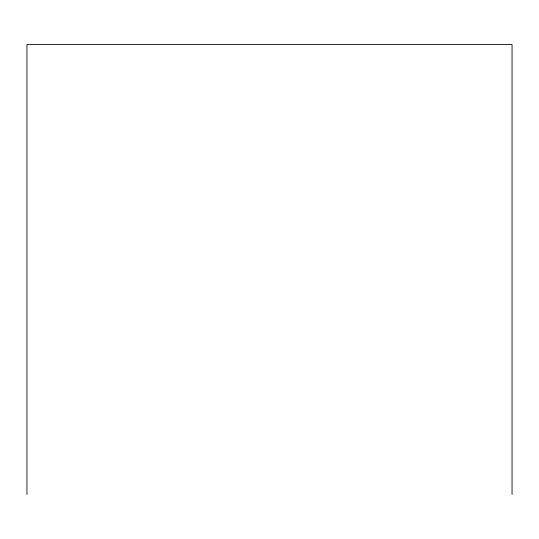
<?xml version="1.0" encoding="UTF-8"?>
<svg xmlns="http://www.w3.org/2000/svg" width="539" height="539" viewBox="0 0 539 539"><rect width="100%" height="100%" fill="white"/><g stroke="black" fill="none" stroke-linecap="round" stroke-linejoin="round"><path stroke-width="0.81" d="M512.05 494.445L512.05 44.555L26.95 44.555L26.95 494.445"/></g></svg>
